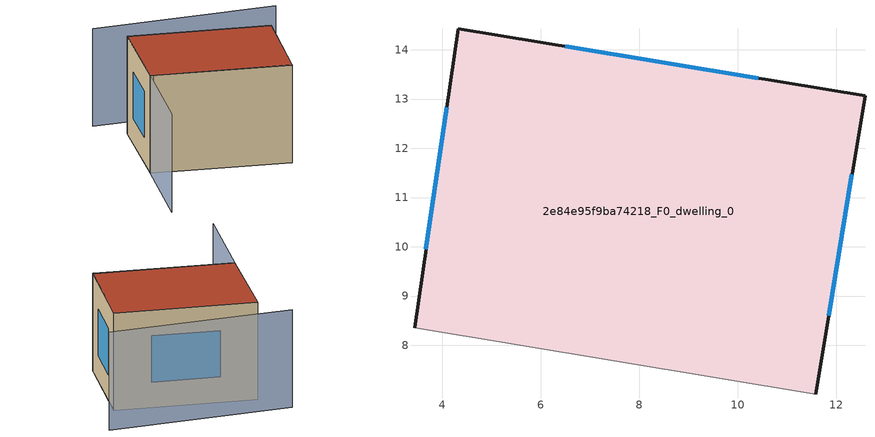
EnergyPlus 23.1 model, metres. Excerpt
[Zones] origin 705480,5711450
2e84e95f9ba74218_F0_dwelling_0
 floor ground (EU_floor_Construction): 11.57,7 12.58,13.07 4.32,14.43 3.43,8.36 z0
 wall outside (EU_wall_Construction): 3.43,8.36 4.32,14.43 12.58,13.07 11.57,7 z0:6
 wall adiabatic (EU_wall_Construction): 11.57,7 3.43,8.36 z0:6
 window (EU_Window_Construction): 6.49,14.07 10.41,13.43 / 12.32,11.48 11.84,8.6 / 3.67,9.95 4.09,12.83 z1.58:4.42
 roof outside (EU_roof_Construction): 12.58,13.07 11.57,7 3.43,8.36 4.32,14.43 z6
shading: 2.48,2.46 3.43,8.36 / 3.43,8.36 11.59,7.04 / 13.87,15.7 2.89,16.17 z0:6
[Building]
EU S2 Campaign: North Axis=0; Terrain=City; Solar Distribution=FullExterior
[Site:Location]
London: Latitude=51.5; Longitude=-0.5; Time Zone=0; Elevation=25
[SizingPeriod:WeatherFileDays]
AnnualSizingPeriod: Begin Month=1; Begin Day of Month=1; End Month=12; End Day of Month=31; Day of Week for Start Day=Monday; Use Weather File Daylight Saving Period=No; Use Weather File Rain and Snow Indicators=No
[MATERIAL]
EU_InternalMass_Material: Roughness=MediumRough; Thickness=0.1; Conductivity=1; Density=1800; Specific Heat=900; Thermal Absorptance=0.9; Solar Absorptance=0.7; Visible Absorptance=0.7
[MATERIAL:NOMASS] Roughness=MediumRough; Thermal Absorptance=0.9; Solar Absorptance=0.7; Visible Absorptance=0.7
Name | Thermal Resistance
EU_wall_NoMass | 0.555556
EU_roof_NoMass | 0.510204
EU_floor_NoMass | 1.68919
[WINDOWMATERIAL:SIMPLEGLAZINGSYSTEM]
EU_Window_SimpleGlazing: UFactor=3.96; Solar Heat Gain Coefficient=0.85; Visible Transmittance=0.85
[CONSTRUCTION]
EU_wall_Construction: EU_wall_NoMass
EU_roof_Construction: EU_roof_NoMass
EU_floor_Construction: EU_floor_NoMass
EU_InternalMass_Construction: EU_InternalMass_Material
EU_Window_Construction: EU_Window_SimpleGlazing
[ZONE]
2e84e95f9ba74218_F0_dwelling_0: Type=1; Multiplier=1; Ceiling Height=autocalculate; Volume=306.311; Floor Area=autocalculate; Part of Total Floor Area=Yes
[INTERNALMASS]
2e84e95f9ba74218_F0_dwelling_0_EU_InternalMass: Construction=EU_InternalMass_Construction; Zone or ZoneList=2e84e95f9ba74218_F0_dwelling_0; Surface Area=51.0516
[OTHEREQUIPMENT]
EU_Step8_InternalGain_2e84e95f9ba74218_F0_dwelling_0_f000: Fuel Type=Electricity; Zone or ZoneList or Space or SpaceList=2e84e95f9ba74218_F0_dwelling_0; Schedule=EU_Step8_GainSchedule_2e84e95f9ba74218_F0_dwelling_0_f000; Design Level Calculation Method=Watts/Area; Power per Zone Floor Area=1; Fraction Latent=0; Fraction Radiant=0; Fraction Lost=0; Carbon Dioxide Generation Rate=0; EndUse Subcategory=EU_Step8_InternalGains
[ZONEVENTILATION:DESIGNFLOWRATE]
EU_ConstantAir_2e84e95f9ba74218_F0_dwelling_0: Zone or ZoneList or Space or SpaceList=2e84e95f9ba74218_F0_dwelling_0; Schedule=EU_AlwaysOn; Design Flow Rate Calculation Method=AirChanges/Hour; Air Changes per Hour=0.48; Ventilation Type=Natural; Fan Pressure Rise=0; Fan Total Efficiency=1; Constant Term Coefficient=1; Temperature Term Coefficient=0; Velocity Term Coefficient=0; Velocity Squared Term Coefficient=0; Minimum Indoor Temperature=-100; Maximum Indoor Temperature=100; Delta Temperature=-100; Minimum Outdoor Temperature=-100; Maximum Outdoor Temperature=100; Maximum Wind Speed=40
[HVACTEMPLATE:THERMOSTAT]
EU_HeatOnly_2e84e95f9ba74218_F0_dwelling_0: Constant Heating Setpoint=20; Constant Cooling Setpoint=50
[HVACTEMPLATE:ZONE:IDEALLOADSAIRSYSTEM]
2e84e95f9ba74218_F0_dwelling_0: Template Thermostat=EU_HeatOnly_2e84e95f9ba74218_F0_dwelling_0; System Availability Schedule=EU_AlwaysOn; Maximum Heating Supply Air Temperature=50; Minimum Cooling Supply Air Temperature=13; Maximum Heating Supply Air Humidity Ratio=0.0156; Minimum Cooling Supply Air Humidity Ratio=0.0077; Heating Limit=NoLimit; Cooling Limit=NoLimit; Heating Availability Schedule=EU_AlwaysOn; Cooling Availability Schedule=EU_CoolingOff; Dehumidification Control Type=ConstantSensibleHeatRatio; Cooling Sensible Heat Ratio=0.7; Dehumidification Setpoint=60; Humidification Control Type=None; Humidification Setpoint=30; Outdoor Air Method=None; Outdoor Air Flow Rate per Person=0.00944; Outdoor Air Flow Rate per Zone Floor Area=0; Outdoor Air Flow Rate per Zone=0; Demand Controlled Ventilation Type=None; Outdoor Air Economizer Type=NoEconomizer; Heat Recovery Type=None; Sensible Heat Recovery Effectiveness=0.7; Latent Heat Recovery Effectiveness=0.65
[SIZING:ZONE]
2e84e95f9ba74218_F0_dwelling_0: Zone Cooling Design Supply Air Temperature Input Method=SupplyAirTemperature; Zone Cooling Design Supply Air Temperature=13; Zone Heating Design Supply Air Temperature Input Method=SupplyAirTemperature; Zone Heating Design Supply Air Temperature=50; Zone Cooling Design Supply Air Humidity Ratio=0.008; Zone Heating Design Supply Air Humidity Ratio=0.008; Cooling Design Air Flow Method=DesignDay; Cooling Design Air Flow Rate=0; Cooling Minimum Air Flow per Zone Floor Area=0.000762; Cooling Minimum Air Flow=0; Cooling Minimum Air Flow Fraction=0.2; Heating Design Air Flow Method=DesignDay; Heating Design Air Flow Rate=0; Heating Maximum Air Flow per Zone Floor Area=0.002032; Heating Maximum Air Flow=0.141576; Heating Maximum Air Flow Fraction=0.3; Account for Dedicated Outdoor Air System=No; Dedicated Outdoor Air System Control Strategy=NeutralSupplyAir; Dedicated Outdoor Air Low Setpoint Temperature for Design=autosize; Dedicated Outdoor Air High Setpoint Temperature for Design=autosize; Zone Load Sizing Method=Sensible Load Only No Latent Load; Zone Latent Cooling Design Supply Air Humidity Ratio Input Method=HumidityRatioDifference; Zone Cooling Design Supply Air Humidity Ratio Difference=0.005; Zone Latent Heating Design Supply Air Humidity Ratio Input Method=HumidityRatioDifference; Zone Humidification Design Supply Air Humidity Ratio Difference=0.005
[SCHEDULE:CONSTANT]
Name | Hourly Value
EU_AlwaysOn | 1
EU_CoolingOff | 0
[SCHEDULE:FILE]
EU_Step8_GainSchedule_2e84e95f9ba74218_F0_dwelling_0_f000: File=../../schedules/2e84e95f9ba74218/2e84e95f9ba74218_F0_dwelling_0_f000_gain.csv; Column Number=1; Rows to Skip at Top=0; Number of Hours of Data=8760; Column Separator=Comma; Interpolate to Timestep=No; Minutes per Item=60; Adjust Schedule for Daylight Savings=Yes
